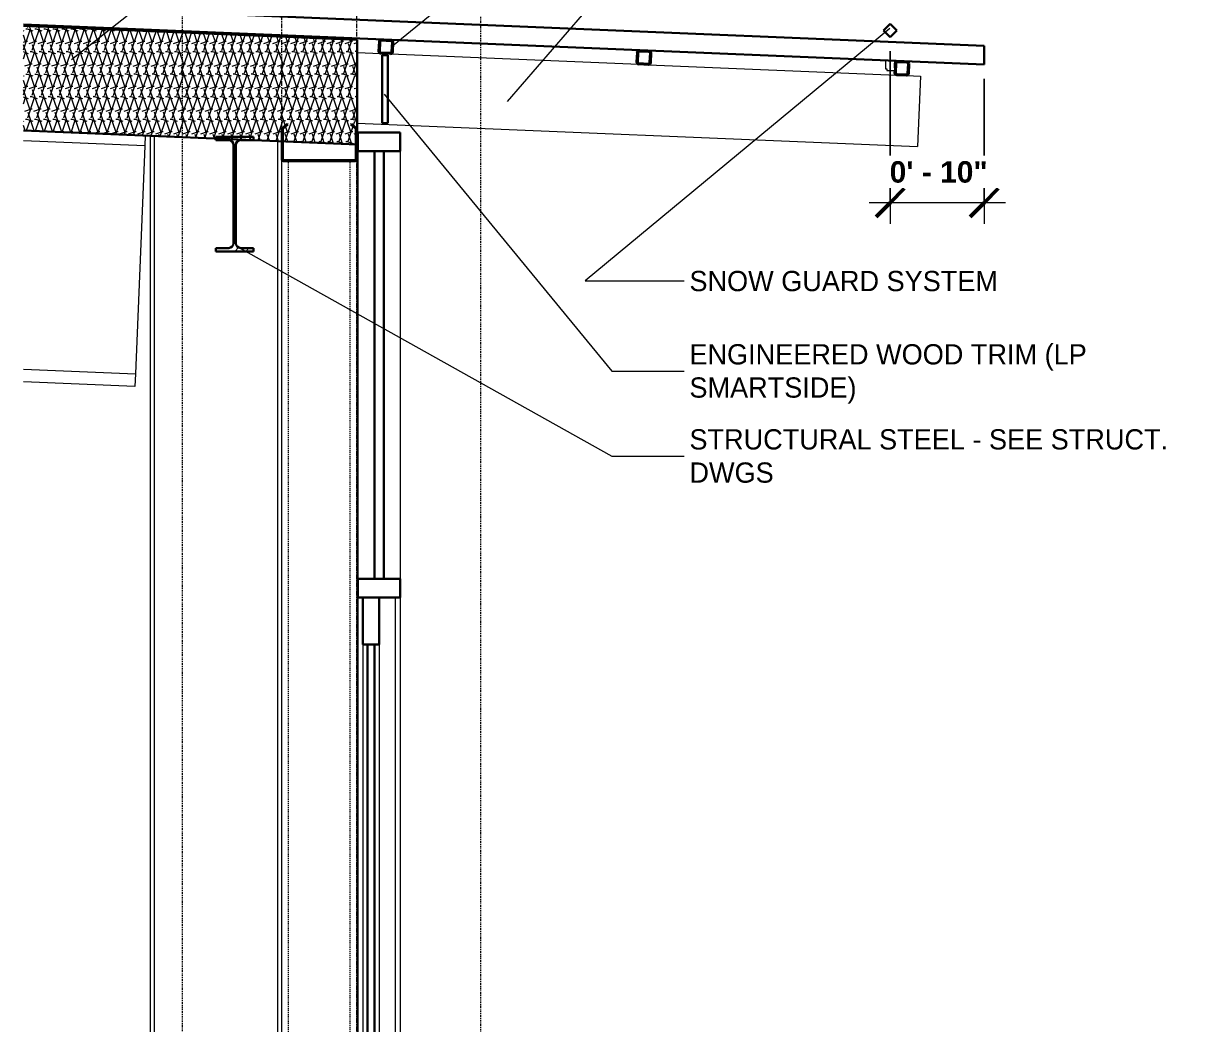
# Model space of a CAD drawing. Header units: inches. Extents: x 22734 to 24094, y -82 to 484.
# Drawn here: x 23581.7 to 23706.3, y 50.5 to 157.1 of the extents above; entities that cross this region are included whole.
import ezdxf

# ---------------------------------------------------------------- set-up
doc = ezdxf.new("R2010")
doc.units = ezdxf.units.IN
doc.header["$MEASUREMENT"] = 0
for name, pattern in [('Dash Dot 3_16_', [0.3125, 0.1875, -0.0625, 0, -0.0625]), ('Grid Line 1_2_', [0.875, 0.5, -0.125, 0.125, -0.125]), ('Hidden 1_8_', [0.1875, 0.125, -0.0625])]:
    doc.linetypes.add(name, pattern=pattern)
for name, color, linetype, lineweight in [('A-ANNO-DIMS', 211, 'Continuous', 9), ('A-ANNO-DIMS-24', 211, 'Continuous', 9), ('A-ANNO-IDEN', 131, 'Continuous', 9), ('A-ANNO-SYMB', 150, 'Continuous', 9), ('A-CLNG', 13, 'Continuous', 30), ('A-CLNG-PATT', 13, 'Continuous', 70), ('A-DOOR', 31, 'Continuous', 30), ('A-GLAZ-CURT', 52, 'Continuous', 30), ('A-GLAZ-CWMG', 51, 'Continuous', 30), ('A-ROOF', 132, 'Continuous', 30), ('A-WALL', 113, 'Continuous', 30), ('E-LITE-EQPM', 33, 'Continuous', 30), ('I-WALL', 2, 'Continuous', 30), ('S-BEAM', 12, 'Continuous', 30), ('S-COLS', 52, 'Continuous', 30), ('S-GRID', 1, 'Continuous', 9)]:
    doc.layers.add(name, color=color, linetype=linetype, lineweight=lineweight)
doc.styles.add('Arial_B', font='arialbd.ttf', dxfattribs={"height": 2.283201})
doc.styles.add('Century Gothic', font='GOTHIC.TTF', dxfattribs={"height": 2.155668})
doc.dimstyles.new('OD_Dimension_-_1_16__Tol_', dxfattribs={"dimscale": 12, "dimtxt": 2.25, "dimasz": 0.25, "dimexe": 0.1875, "dimexo": 0.125, "dimgap": 0.125, "dimtad": 1, "dimdec": 4, "dimrnd": 0.0625, "dimzin": 1, "dimdsep": 46, "dimlunit": 4, "dimtxsty": 'Arial_B', "dimblk1": 'OBLIQUE', "dimblk2": 'OBLIQUE', "dimsah": 1, "dimcen": 0.09, "dimdle": 0.1875, "dimazin": 0, "dimtfac": 1, "dimtdec": 4, "dimtix": 1, "dimtmove": 0, "dimatfit": 3, "dimfxl": 1, "dimtvp": 1, "dimtfill": 1, "dimfrac": 2, "dimtolj": 1, "dimtzin": 0, "dimlwd": 13, "dimlwe": 13, "dimarcsym": 2})
pattern_1 = [(45, (-67556.097, 101.715), (-2.37587878, 2.37587878), []), (45, (-67556.097, 105.315), (-2.37587878, 2.37587878), [])]

# ---------------------------------------------------------------- blocks, each defined once
blk = doc.blocks.new('W-Wide Flange - 2_-3_ deep-1401636-Wall Section - One Story - Polycarbonate')
at = {"layer": 'S-BEAM', "color": 8, "lineweight": 18}
for p, q in [((-22084.2, 144.08), (-22097.12, 144.62)), ((-22084.15, 145.18), (-22084.2, 144.08)), ((-22084.2, 144.08), (-22084.23, 143.19)), ((-22084.23, 143.19), (-22085.17, 120.71)), ((-22097.12, 120.31), (-22085.21, 119.82)), ((-22085.21, 119.82), (-22085.26, 118.46)), ((-22085.17, 120.71), (-22085.21, 119.82)), ((-22085.26, 118.46), (-22097.12, 118.95))]:
    blk.add_line(p, q, dxfattribs=at)
blk = doc.blocks.new('W-Wide Flange - W12X19-1098423-Wall Section - One Story - Polycarbonate')
at = {"layer": 'S-BEAM', "lineweight": 9}
h = blk.add_hatch(dxfattribs=at)
h.set_pattern_fill('FP_35', color=253, style=0, pattern_type=2)
h.set_pattern_definition(pattern_1)
h.paths.add_polyline_path([(-22076.65, 132.85), (-22072.64, 132.85), (-22072.64, 133.2), (-22074, 133.2), (-22074.2, 133.24), (-22074.37, 133.36), (-22074.48, 133.53), (-22074.52, 133.73), (-22074.52, 144.18), (-22074.48, 144.38), (-22074.37, 144.55), (-22074.2, 144.66), (-22074, 144.7), (-22072.64, 144.7), (-22072.64, 145.05), (-22076.65, 145.05), (-22076.65, 144.7), (-22075.28, 144.7), (-22075.08, 144.66), (-22074.91, 144.55), (-22074.8, 144.38), (-22074.76, 144.18), (-22074.76, 133.73), (-22074.8, 133.53), (-22074.91, 133.36), (-22075.08, 133.24), (-22075.28, 133.2), (-22076.65, 133.2)], flags=0)
at = {"layer": 'S-BEAM', "color": 7}
for p, q in [((-22072.64, 145.05), (-22076.65, 145.05)), ((-22076.65, 145.05), (-22076.65, 144.7)), ((-22076.65, 144.7), (-22075.28, 144.7)), ((-22074, 144.7), (-22072.64, 144.7)), ((-22072.64, 144.7), (-22072.64, 145.05)), ((-22074.76, 144.18), (-22074.76, 133.73)), ((-22074.52, 133.73), (-22074.52, 144.18)), ((-22075.28, 133.2), (-22076.65, 133.2)), ((-22076.65, 133.2), (-22076.65, 132.85)), ((-22076.65, 132.85), (-22072.64, 132.85)), ((-22072.64, 133.2), (-22074, 133.2)), ((-22072.64, 132.85), (-22072.64, 133.2))]:
    blk.add_line(p, q, dxfattribs=at)
for centre, start, end in [((-22075.28, 144.18), 0, 90), ((-22074, 144.18), 90, 180), ((-22075.28, 133.73), 270, 0), ((-22074, 133.73), 180, 270)]:
    blk.add_arc(centre, 0.525, start, end, dxfattribs=at)
blk = doc.blocks.new('Dimension Lumber - 5_5 x 7_5 Glulam-1777807-Wall Section - One Story - Polycarbonate')
at = {"layer": 'S-BEAM', "color": 8, "lineweight": 18}
for p, q in [((-22061.62, 154.01), (-22059.1, 153.9)), ((-22058.06, 153.86), (-22031.65, 152.76)), ((-22030.61, 152.71), (-22004.2, 151.61)), ((-22003.16, 151.57), (-22001.68, 151.51)), ((-22001.68, 151.51), (-22001.99, 144.01)), ((-22061.62, 146.5), (-22001.99, 144.01))]:
    blk.add_line(p, q, dxfattribs=at)
blk = doc.blocks.new('Girt_C - 8_D-1405486-Wall Section - One Story - Polycarbonate')
at = {"layer": 'S-BEAM', "lineweight": 9}
h = blk.add_hatch(dxfattribs=at)
h.set_pattern_fill('FP_35', color=253, style=0, pattern_type=2)
h.set_pattern_definition(pattern_1)
h.paths.add_polyline_path([(-22061.83, 142.44), (-22061.7, 142.49), (-22061.64, 142.63), (-22061.64, 145.94), (-22062.21, 146.42), (-22062.29, 146.34), (-22061.75, 145.89), (-22061.75, 142.62), (-22061.77, 142.57), (-22061.83, 142.55), (-22069.45, 142.55), (-22069.51, 142.57), (-22069.53, 142.62), (-22069.53, 145.89), (-22068.99, 146.34), (-22069.06, 146.42), (-22069.64, 145.94), (-22069.64, 142.63), (-22069.59, 142.49), (-22069.45, 142.44), (-22069.18, 142.44)], flags=0)
at = {"layer": 'S-BEAM', "color": 7}
for p, q in [((-22069.06, 146.42), (-22069.64, 145.94)), ((-22069.64, 145.94), (-22069.64, 142.63)), ((-22069.53, 145.89), (-22068.99, 146.34)), ((-22069.53, 142.62), (-22069.53, 145.89)), ((-22068.99, 146.34), (-22069.06, 146.42)), ((-22062.21, 146.42), (-22062.29, 146.34)), ((-22062.29, 146.34), (-22061.75, 145.89)), ((-22061.64, 145.94), (-22062.21, 146.42)), ((-22061.75, 145.89), (-22061.75, 142.62)), ((-22061.64, 142.63), (-22061.64, 145.94)), ((-22061.83, 142.55), (-22069.45, 142.55)), ((-22069.45, 142.44), (-22061.83, 142.44))]:
    blk.add_line(p, q, dxfattribs=at)
for centre, radius, start, end in [((-22069.45, 142.63), 0.188, 180, 270), ((-22069.45, 142.63), 0.0782, 183.0424, 270), ((-22061.83, 142.63), 0.188, 270, 0), ((-22061.83, 142.63), 0.0782, 270, 357.8773)]:
    blk.add_arc(centre, radius, start, end, dxfattribs=at)
blk = doc.blocks.new('HSS-Hollow Structural Section - HSS1-1_2X1-1_2X1_8 - Obsolete-1396620-Wall Section - One Story - Polycarbonate')
at = {"layer": 'S-BEAM', "color": 7}
for p, q in [((-22059.28, 155.18), (-22059.32, 154.14)), ((-22059.2, 154.14), (-22059.16, 155.17)), ((-22058, 155.36), (-22059.04, 155.4)), ((-22059.04, 155.28), (-22058.01, 155.24)), ((-22057.89, 155.12), (-22057.94, 154.08)), ((-22057.82, 154.08), (-22057.78, 155.11)), ((-22059.1, 153.9), (-22058.06, 153.86)), ((-22058.06, 153.97), (-22059.09, 154.02))]:
    blk.add_line(p, q, dxfattribs=at)
for centre, radius, start, end in [((-22059.05, 155.17), 0.232, 87.6141, 177.6141), ((-22059.05, 155.17), 0.116, 87.6141, 177.6141), ((-22058.01, 155.12), 0.116, 357.6141, 87.6141), ((-22058.01, 155.12), 0.232, 357.6141, 87.6141), ((-22059.09, 154.13), 0.232, 177.6141, 267.6141), ((-22059.09, 154.13), 0.116, 177.6141, 267.6141), ((-22058.05, 154.09), 0.232, 267.6141, 357.6141), ((-22058.05, 154.09), 0.116, 267.6141, 357.6141)]:
    blk.add_arc(centre, radius, start, end, dxfattribs=at)
blk = doc.blocks.new('HSS-Hollow Structural Section - HSS1-1_2X1-1_2X1_8 - Obsolete-V8-Wall Section - One Story - Polycarbonate')
at = {"layer": 'S-BEAM', "lineweight": 9}
h = blk.add_hatch(dxfattribs=at)
h.set_pattern_fill('FP_35', color=253, style=0, pattern_type=2)
h.set_pattern_definition(pattern_1)
h.paths.add_polyline_path([(-22030.61, 152.71), (-22030.45, 152.77), (-22030.37, 152.94), (-22030.33, 153.97), (-22030.39, 154.14), (-22030.55, 154.21), (-22031.59, 154.26), (-22031.75, 154.19), (-22031.83, 154.03), (-22031.87, 153), (-22031.81, 152.83), (-22031.65, 152.76)], flags=0)
h.paths.add_polyline_path([(-22030.61, 152.83), (-22031.64, 152.87), (-22031.72, 152.91), (-22031.75, 152.99), (-22031.71, 154.03), (-22031.67, 154.11), (-22031.59, 154.14), (-22030.56, 154.1), (-22030.47, 154.06), (-22030.44, 153.98), (-22030.49, 152.94), (-22030.52, 152.86)], flags=0)
at = {"layer": 'S-BEAM', "color": 7}
for p, q in [((-22031.83, 154.03), (-22031.87, 153)), ((-22031.75, 152.99), (-22031.71, 154.03)), ((-22030.55, 154.21), (-22031.59, 154.26)), ((-22031.59, 154.14), (-22030.56, 154.1)), ((-22030.44, 153.98), (-22030.49, 152.94)), ((-22030.37, 152.94), (-22030.33, 153.97)), ((-22031.65, 152.76), (-22030.61, 152.71)), ((-22030.61, 152.83), (-22031.64, 152.87))]:
    blk.add_line(p, q, dxfattribs=at)
for centre, radius, start, end in [((-22031.6, 154.02), 0.232, 87.6141, 177.6141), ((-22031.6, 154.02), 0.116, 87.6141, 177.6141), ((-22030.56, 153.98), 0.116, 357.6141, 87.6141), ((-22030.56, 153.98), 0.232, 357.6141, 87.6141), ((-22031.64, 152.99), 0.232, 177.6141, 267.6141), ((-22031.64, 152.99), 0.116, 177.6141, 267.6141), ((-22030.6, 152.95), 0.232, 267.6141, 357.6141), ((-22030.6, 152.95), 0.116, 267.6141, 357.6141)]:
    blk.add_arc(centre, radius, start, end, dxfattribs=at)
blk = doc.blocks.new('HSS-Hollow Structural Section - HSS1-1_2X1-1_2X1_8 - Obsolete-V9-Wall Section - One Story - Polycarbonate')
at = {"layer": 'S-BEAM', "lineweight": 9}
h = blk.add_hatch(dxfattribs=at)
h.set_pattern_fill('FP_35', color=253, style=0, pattern_type=2)
h.set_pattern_definition(pattern_1)
h.paths.add_polyline_path([(-22003.16, 151.57), (-22003, 151.63), (-22002.92, 151.79), (-22002.88, 152.83), (-22002.94, 152.99), (-22003.1, 153.07), (-22004.14, 153.11), (-22004.3, 153.05), (-22004.38, 152.89), (-22004.42, 151.85), (-22004.36, 151.69), (-22004.2, 151.61)], flags=0)
h.paths.add_polyline_path([(-22003.16, 151.69), (-22004.19, 151.73), (-22004.27, 151.77), (-22004.3, 151.85), (-22004.26, 152.88), (-22004.22, 152.97), (-22004.14, 153), (-22003.1, 152.95), (-22003.02, 152.92), (-22002.99, 152.83), (-22003.04, 151.8), (-22003.07, 151.72)], flags=0)
at = {"layer": 'S-BEAM', "color": 7}
for p, q in [((-22004.41, 152.12), (-22004.42, 151.85)), ((-22004.38, 152.89), (-22004.4, 152.37)), ((-22004.3, 151.85), (-22004.26, 152.88)), ((-22003.1, 153.07), (-22004.14, 153.11)), ((-22004.14, 153), (-22003.1, 152.95)), ((-22002.99, 152.83), (-22003.04, 151.8)), ((-22002.92, 151.79), (-22002.88, 152.83)), ((-22004.2, 151.61), (-22003.16, 151.57)), ((-22003.16, 151.69), (-22004.19, 151.73))]:
    blk.add_line(p, q, dxfattribs=at)
for centre, radius, start, end in [((-22004.14, 152.88), 0.232, 87.6141, 177.6141), ((-22004.14, 152.88), 0.116, 87.6141, 177.6141), ((-22003.11, 152.84), 0.232, 357.6141, 87.6141), ((-22003.11, 152.84), 0.116, 357.6141, 87.6141), ((-22004.19, 151.84), 0.232, 177.6141, 267.6141), ((-22004.19, 151.84), 0.116, 177.6141, 267.6141), ((-22003.15, 151.8), 0.116, 267.6141, 357.6141), ((-22003.15, 151.8), 0.232, 267.6141, 357.6141)]:
    blk.add_arc(centre, radius, start, end, dxfattribs=at)
blk = doc.blocks.new('Sliding Door - one-1982820-Wall Section - One Story - Polycarbonate')
at = {"layer": 'A-DOOR', "color": 7}
for p, q in [((-22059.27, 96), (-22061.02, 96)), ((-22061.02, 96), (-22061.02, 91)), ((-22059.27, 91), (-22059.27, 96)), ((-22061.02, 91), (-22059.27, 91)), ((-22060.52, 91), (-22060.52, 5)), ((-22059.77, 91), (-22060.52, 91)), ((-22059.77, 5), (-22059.77, 91)), ((-22059.27, 5), (-22061.02, 5)), ((-22061.02, 5), (-22061.02, 0)), ((-22060.52, 5), (-22059.77, 5)), ((-22059.27, 0), (-22059.27, 5)), ((-22061.02, 0), (-22059.27, 0))]:
    blk.add_line(p, q, dxfattribs=at)
at = {"layer": 'A-DOOR', "color": 8, "lineweight": 18}
for p, q in [((-22057.52, 0), (-22057.52, 96)), ((-22061.02, 91), (-22061.02, 5)), ((-22059.27, 91), (-22059.27, 5))]:
    blk.add_line(p, q, dxfattribs=at)
blk = doc.blocks.new('System Panel - INSULATED LOW-E GLAZING _SEE ELEVATIONS FOR U-FACTOR_ SHGC_ _ LT_-1142349-Wall Section - One Story - Polycarbonate')
at = {"layer": 'A-GLAZ-CURT', "color": 7}
for p, q in [((-22058.77, 143.5), (-22059.77, 143.5)), ((-22059.77, 143.5), (-22059.77, 98)), ((-22058.77, 98), (-22058.77, 143.5)), ((-22059.77, 98), (-22058.77, 98))]:
    blk.add_line(p, q, dxfattribs=at)
at = {"layer": 'A-GLAZ-CURT', "color": 10, "lineweight": 18}
for p, q in [((-22059.77, 143.5), (-22058.77, 143.5)), ((-22059.77, 143.5), (-22059.77, 98)), ((-22058.77, 98), (-22058.77, 143.5)), ((-22059.77, 98), (-22058.77, 98))]:
    blk.add_line(p, q, dxfattribs=at)
blk = doc.blocks.new('Rectangular Mullion - Exterior 2_ x 4_5_-1135276-Wall Section - One Story - Polycarbonate')
at = {"layer": 'A-GLAZ-CWMG', "color": 7}
for p, q in [((-22057.02, 145.5), (-22061.52, 145.5)), ((-22061.52, 145.5), (-22061.52, 143.5)), ((-22057.02, 143.5), (-22057.02, 145.5)), ((-22061.52, 143.5), (-22057.02, 143.5))]:
    blk.add_line(p, q, dxfattribs=at)
blk = doc.blocks.new('Rectangular Mullion - Exterior 2_ x 4_5_-1135281-Wall Section - One Story - Polycarbonate')
at = {"layer": 'A-GLAZ-CWMG', "color": 7}
for p, q in [((-22057.02, 98), (-22061.52, 98)), ((-22061.52, 98), (-22061.52, 96)), ((-22057.02, 96), (-22057.02, 98)), ((-22061.52, 96), (-22057.02, 96))]:
    blk.add_line(p, q, dxfattribs=at)
blk = doc.blocks.new('Rectangular Mullion - Exterior 2_ x 4_5_-1142343-Wall Section - One Story - Polycarbonate')
at = {"layer": 'A-GLAZ-CWMG', "color": 8, "lineweight": 18}
for p, q in [((-22061.52, 96), (-22061.52, 2)), ((-22057.02, 96), (-22057.02, 2)), ((-22061.02, 2), (-22061.52, 2)), ((-22057.02, 2), (-22057.52, 2))]:
    blk.add_line(p, q, dxfattribs=at)
blk = doc.blocks.new('Rectangular Mullion - Exterior 2_ x 4_5_-1142344-Wall Section - One Story - Polycarbonate')
at = {"layer": 'A-GLAZ-CWMG', "color": 10, "lineweight": 18}
for p, q in [((-22061.52, 143.5), (-22059.77, 143.5)), ((-22059.77, 143.5), (-22058.77, 143.5)), ((-22058.77, 143.5), (-22057.02, 143.5)), ((-22059.77, 98), (-22061.52, 98)), ((-22058.77, 98), (-22059.77, 98)), ((-22057.02, 98), (-22058.77, 98))]:
    blk.add_line(p, q, dxfattribs=at)
at = {"layer": 'A-GLAZ-CWMG', "color": 8, "lineweight": 18}
for p, q in [((-22061.52, 143.5), (-22061.52, 98)), ((-22057.02, 143.5), (-22057.02, 98))]:
    blk.add_line(p, q, dxfattribs=at)
blk = doc.blocks.new('C-Channel-Column - C8X13_7-1665977-Wall Section - One Story - Polycarbonate')
at = {"layer": 'S-COLS', "color": 8, "linetype": 'Hidden 1_8_', "lineweight": 18}
for p, q in [((-22068.93, 0), (-22068.93, 142.44)), ((-22062.35, 0), (-22062.35, 142.44))]:
    blk.add_line(p, q, dxfattribs=at)
blk = doc.blocks.new('Roofs 5 - Roofs 1-1983635-Wall Section - One Story - Polycarbonate')
at = {"layer": 'A-ROOF', "color": 7}
for p, q in [((-22004.89, 157.08), (-22005.6, 156.37)), ((-22004.18, 156.37), (-22004.89, 157.08)), ((-22005.6, 156.37), (-22004.89, 155.66)), ((-22004.89, 155.66), (-22004.18, 156.37))]:
    blk.add_line(p, q, dxfattribs=at)
blk = doc.blocks.new('EXTERIOR LED - SUNRISE LED Light Bar-970652-Wall Section - One Story - Polycarbonate')
at = {"layer": 'E-LITE-EQPM', "color": 8, "lineweight": 18}
for p, q in [((-22004.4, 153.12), (-22005.4, 153.12)), ((-22005.4, 153.12), (-22005.4, 152.29)), ((-22005.4, 152.29), (-22005.23, 152.29)), ((-22005.23, 152.29), (-22005.23, 152.12)), ((-22005.23, 152.12), (-22004.4, 152.12)), ((-22004.4, 152.12), (-22004.4, 153.12))]:
    blk.add_line(p, q, dxfattribs=at)
blk = doc.blocks.new('DIMBLOCK2-Wall Section - One Story - Polycarbonate')
at = {"layer": 'A-ANNO-DIMS-24', "lineweight": 13}
for p, q in [((23673.98, 154.16), (23673.98, 135.78)), ((23673.98, 138.03), (23673.98, 154.16)), ((23683.98, 151.23), (23683.98, 135.78)), ((23683.98, 138.03), (23683.98, 151.23)), ((23686.23, 138.03), (23671.73, 138.03))]:
    blk.add_line(p, q, dxfattribs=at)
at = {"layer": 'A-ANNO-DIMS-24', "lineweight": 50}
for p, q in [((23673.98, 138.03), (23675.48, 139.53)), ((23683.98, 138.03), (23685.48, 139.53)), ((23673.98, 138.03), (23672.48, 136.53)), ((23683.98, 138.03), (23682.48, 136.53))]:
    blk.add_line(p, q, dxfattribs=at)
at = {"layer": 'A-ANNO-DIMS-24', "color": 0, "lineweight": 13, "insert": (23673.92, 142.45), "char_height": 2.283, "width": 12.1286, "attachment_point": 1, "line_spacing_factor": 0.938532, "style": 'Arial_B', "bg_fill": 3, "box_fill_scale": 1.25, "bg_fill_color": 0, "bg_fill_transparency": 0}
blk.add_mtext('0\' - 10"', dxfattribs=at)
blk = doc.blocks.new('_Oblique')
at = {"color": 0, "linetype": 'ByBlock', "lineweight": -2}
blk.add_line((-0.5, -0.5), (0.5, 0.5), dxfattribs=at)

msp = doc.modelspace()

# ---------------------------------------------------------------- hatches: boundary and pattern name
at = {"layer": 'A-CLNG-PATT', "lineweight": 9}
h = msp.add_hatch(dxfattribs=at)
h.set_pattern_fill('FP_34', color=253, style=0, pattern_type=2)
h.set_pattern_definition([(161.57, (-67555.977, 101.835), (-0.9603836945, -0.0003991792), [0, -6.83, 0.758, 0]), (18.43, (-67556.217, 101.835), (-0.9603836945, 0.0003991792), [0, -6.83, 0.758, 0]), (108.43, (-67555.977, 101.835), (0.4795101816, -2.4005263976), [2.276, -5.312]), (71.57, (-67556.217, 101.835), (0.4795101816, 2.4005263976), [2.276, -5.312])])
h.paths.add_polyline_path([(23617.24686, 144.24209), (23617.24686, 155.37674), (23581.74401, 156.85603), (23581.74401, 145.72137), (23609.68401, 144.55721)], flags=0)

# ---------------------------------------------------------------- linework, layer by layer
at = {"layer": 'A-ANNO-IDEN', "color": 153}
for p, q in [((23586.85538, 153.28171), (23644.35362, 198.60175)), ((23621.00517, 154.71616), (23644.43508, 173.89782)), ((23633.27109, 148.7858), (23644.35362, 161.64979)), ((23673.93349, 156.57211), (23641.5322, 129.72173)), ((23620.13031, 149.57308), (23644.35362, 120.10032)), ((23604.74097, 133.2118), (23644.35362, 111.04769)), ((23641.5322, 129.72173), (23652.61425, 129.72173)), ((23644.35362, 120.10032), (23652.61425, 120.10032)), ((23644.35362, 111.04769), (23652.61425, 111.04769))]:
    msp.add_line(p, q, dxfattribs=at)
at = {"layer": 'A-ANNO-SYMB', "linetype": 'Dash Dot 3_16_'}
for p, q in [((23598.64449, 167.01865), (23598.64449, -3.72596)), ((23630.43581, -3.72596), (23630.43581, 167.01865))]:
    msp.add_line(p, q, dxfattribs=at)
at = {"layer": 'A-CLNG', "color": 7}
for p, q in [((23617.24686, 155.37674), (23581.74401, 156.85603)), ((23617.24686, 144.24209), (23617.24686, 155.37674)), ((23581.74401, 145.72137), (23617.24686, 144.24209))]:
    msp.add_line(p, q, dxfattribs=at)
at = {"layer": 'A-ROOF', "color": 7}
for p, q in [((23683.97624, 154.72829), (23581.74401, 158.98797)), ((23581.74401, 156.98624), (23683.97624, 152.72656)), ((23683.97624, 152.72656), (23683.97624, 154.72829))]:
    msp.add_line(p, q, dxfattribs=at)
at = {"layer": 'A-WALL', "color": 8, "lineweight": 18}
for p, q in [((23617.35124, 145.5), (23617.24686, 145.5)), ((23609.22624, 0), (23609.22624, 142.625))]:
    msp.add_line(p, q, dxfattribs=at)
at = {"layer": 'I-WALL', "color": 7}
for p, q in [((23620.53874, 153.75), (23619.91374, 153.75)), ((23619.91374, 153.75), (23619.91374, 146.5)), ((23620.53874, 146.5), (23620.53874, 153.75)), ((23619.91374, 146.5), (23620.53874, 146.5))]:
    msp.add_line(p, q, dxfattribs=at)
at = {"layer": 'S-COLS', "color": 8, "lineweight": 18}
for p, q in [((23611.22624, 155.75781), (23611.22624, 155.6276)), ((23615.22624, 155.46093), (23615.22624, 155.59114)), ((23595.22624, 145.15961), (23595.22624, 0)), ((23595.65983, 145.14155), (23595.65983, 0)), ((23608.79264, 144.59435), (23608.79264, 0)), ((23609.22624, 0), (23609.22624, 142.4375)), ((23609.41374, 142.4375), (23609.22624, 142.4375)), ((23617.22624, 142.4375), (23617.03874, 142.4375)), ((23617.22624, 142.4375), (23617.22624, 0))]:
    msp.add_line(p, q, dxfattribs=at)
at = {"layer": 'S-GRID', "linetype": 'Grid Line 1_2_'}
for p, q in [((23609.22624, -56.03282), (23609.22624, 285.70748)), ((23617.22624, -56.03282), (23617.22624, 273.70748))]:
    msp.add_line(p, q, dxfattribs=at)

# ---------------------------------------------------------------- block references
at = {"layer": 'A-DOOR', "color": 8, "lineweight": 18}
msp.add_blockref('Sliding Door - one-1982820-Wall Section - One Story - Polycarbonate', (45678.86646, 0), dxfattribs=at)
at = {"layer": 'A-GLAZ-CURT', "color": 10, "lineweight": 18}
msp.add_blockref('System Panel - INSULATED LOW-E GLAZING _SEE ELEVATIONS FOR U-FACTOR_ SHGC_ _ LT_-1142349-Wall Section - One Story - Polycarbonate', (45678.86646, 0), dxfattribs=at)
at = {"layer": 'A-GLAZ-CWMG', "color": 8, "lineweight": 18}
for name in ['Rectangular Mullion - Exterior 2_ x 4_5_-1135276-Wall Section - One Story - Polycarbonate', 'Rectangular Mullion - Exterior 2_ x 4_5_-1142344-Wall Section - One Story - Polycarbonate', 'Rectangular Mullion - Exterior 2_ x 4_5_-1135281-Wall Section - One Story - Polycarbonate', 'Rectangular Mullion - Exterior 2_ x 4_5_-1142343-Wall Section - One Story - Polycarbonate']:
    msp.add_blockref(name, (45678.86646, 0), dxfattribs=at)
at = {"layer": 'A-ROOF', "color": 8, "lineweight": 18}
msp.add_blockref('Roofs 5 - Roofs 1-1983635-Wall Section - One Story - Polycarbonate', (45678.86646, 0), dxfattribs=at)
at = {"layer": 'E-LITE-EQPM', "color": 8, "lineweight": 18}
msp.add_blockref('EXTERIOR LED - SUNRISE LED Light Bar-970652-Wall Section - One Story - Polycarbonate', (45678.86646, 0), dxfattribs=at)
at = {"layer": 'S-BEAM', "color": 7}
for name in ['HSS-Hollow Structural Section - HSS1-1_2X1-1_2X1_8 - Obsolete-1396620-Wall Section - One Story - Polycarbonate', 'HSS-Hollow Structural Section - HSS1-1_2X1-1_2X1_8 - Obsolete-V8-Wall Section - One Story - Polycarbonate', 'HSS-Hollow Structural Section - HSS1-1_2X1-1_2X1_8 - Obsolete-V9-Wall Section - One Story - Polycarbonate']:
    msp.add_blockref(name, (45678.86646, 0), dxfattribs=at)
at = {"layer": 'S-BEAM', "color": 8, "lineweight": 18}
for name in ['Dimension Lumber - 5_5 x 7_5 Glulam-1777807-Wall Section - One Story - Polycarbonate', 'Girt_C - 8_D-1405486-Wall Section - One Story - Polycarbonate', 'W-Wide Flange - 2_-3_ deep-1401636-Wall Section - One Story - Polycarbonate', 'W-Wide Flange - W12X19-1098423-Wall Section - One Story - Polycarbonate']:
    msp.add_blockref(name, (45678.86646, 0), dxfattribs=at)
at = {"layer": 'S-COLS', "color": 8, "linetype": 'Hidden 1_8_', "lineweight": 18}
msp.add_blockref('C-Channel-Column - C8X13_7-1665977-Wall Section - One Story - Polycarbonate', (45678.86646, 0), dxfattribs=at)

# ---------------------------------------------------------------- next in the draw order: texts
at = {"layer": 'A-ANNO-IDEN', "char_height": 2.1556677, "attachment_point": 1, "line_spacing_factor": 0.984117, "style": 'Century Gothic', "bg_fill": 3, "box_fill_scale": 1.25, "bg_fill_color": 0, "bg_fill_transparency": 0}
for s, insert, width in [('SNOW GUARD SYSTEM', (23652.61425, 130.77025), 37.8), ('ENGINEERED WOOD TRIM (LP\\PSMARTSIDE)', (23652.61425, 122.97027), 49.329), ('STRUCTURAL STEEL - SEE STRUCT.\\PDWGS', (23652.61425, 113.91764), 53.109)]:
    msp.add_mtext(s, dxfattribs=dict(at, insert=insert, width=width))

# ---------------------------------------------------------------- next in the draw order: dimensions: what is measured, and where the dimension line sits
at = {"layer": 'A-ANNO-DIMS', "lineweight": 13}
dim = msp.add_linear_dim(base=(23673.97624, 138.0284), p1=(23683.97624, 152.72656), p2=(23673.97624, 155.66319), dimstyle='OD_Dimension_-_1_16__Tol_', override={"dimpost": '<>', "dimfxl": 10.422274}, dxfattribs=at)
dim.commit()
dim.dimension.update_dxf_attribs({"geometry": 'DIMBLOCK2-Wall Section - One Story - Polycarbonate', "text_midpoint": (23678.97624, 140.69414)})

doc.saveas('drawing.dxf')
